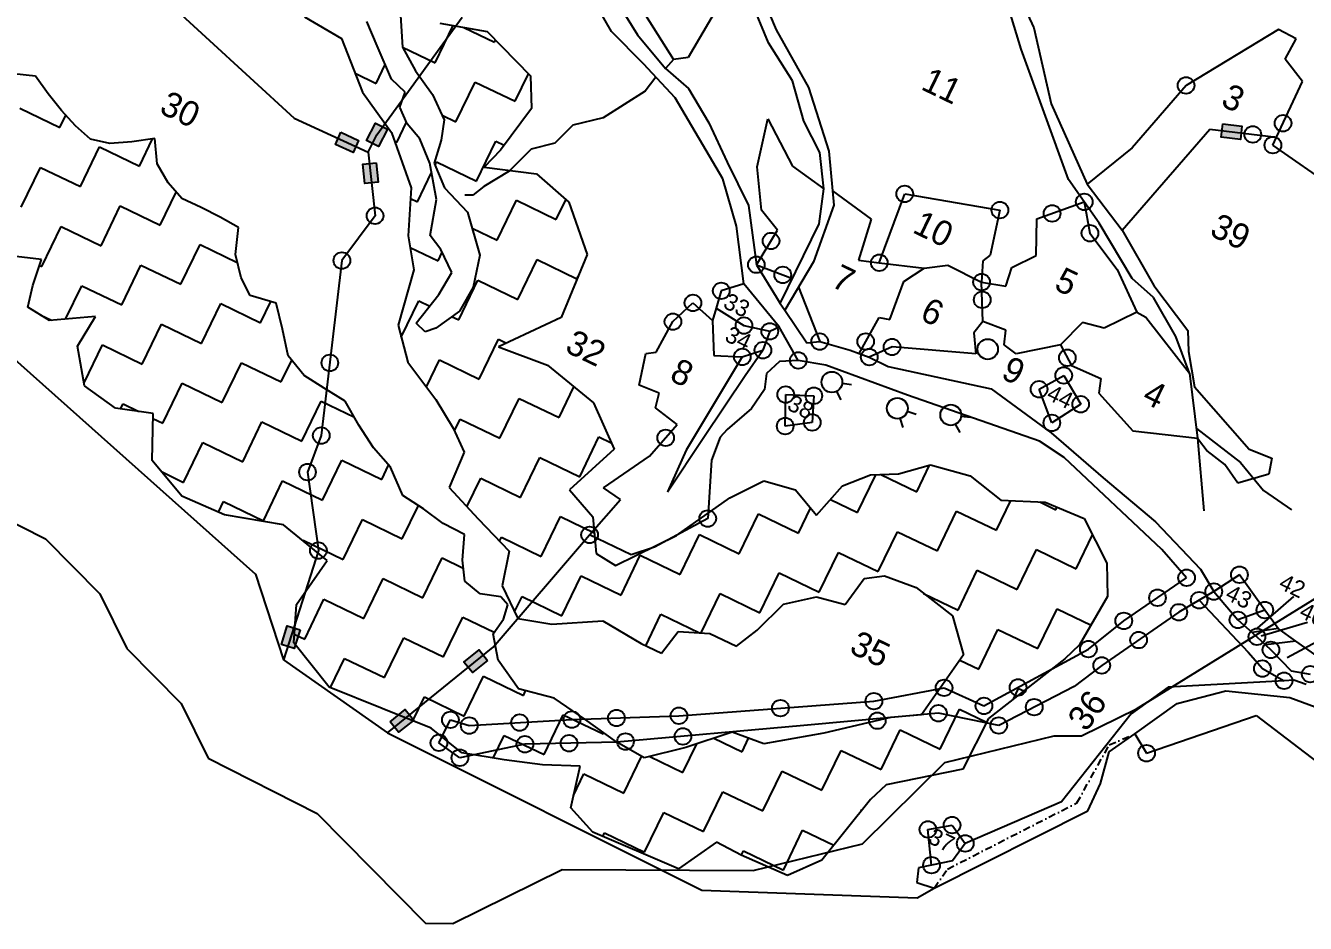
# Model space of a CAD drawing. Header units: metres. Extents: x 311750 to 314278, y 1901460 to 1902831.
# Drawn here: x 312872 to 313779, y 1901510 to 1902146 of the extents above; entities that cross this region are included whole.
import ezdxf

# ---------------------------------------------------------------- set-up
doc = ezdxf.new("R2010")
doc.units = ezdxf.units.M
doc.header["$MEASUREMENT"] = 0
doc.linetypes.add('DASHDOT', pattern=[1, 0.5, -0.25, 0, -0.25])
for name, color, linetype in [('LINE_WATER', 4, 'Continuous'), ('POLY_HATCH', 12, 'Continuous'), ('POLY_PARCEL', 6, 'Continuous'), ('POLY_ROAD', 30, 'Continuous'), ('POLY_WATER', 4, 'Continuous'), ('TEXT_PARCEL', 7, 'Continuous'), ('V_BOUND_LINE', 7, 'Continuous'), ('V_BOUND_STREAM_LINE', 7, 'DASHDOT'), ('VILLAGE BOUNDRY', 1, 'Continuous')]:
    doc.layers.add(name, color=color, linetype=linetype)
doc.styles.get("Standard").update_dxf_attribs({"font": 'simplex.shx'})
doc.styles.add('TEXT_MAP', font='')
doc.styles.get('TEXT_MAP').set_extended_font_data('Kruti Dev 050')
doc.dimstyles.get("Standard").update_dxf_attribs({"dimtxt": 0.18, "dimasz": 0.18, "dimexe": 0.18, "dimexo": 0.0625, "dimgap": 0.09, "dimtad": 0, "dimtih": 1, "dimtoh": 1, "dimdec": 4, "dimzin": 0, "dimdsep": 46, "dimtxsty": 'Standard', "dimcen": 0.09, "dimadec": 0, "dimazin": 0, "dimtfac": 1, "dimtdec": 4, "dimtofl": 0, "dimtmove": 0, "dimatfit": 3, "dimfxl": 1, "dimtolj": 1, "dimtzin": 0, "dimarcsym": 0})

msp = doc.modelspace()

# ---------------------------------------------------------------- hatches: boundary and pattern name
for points in [[(313113.67, 1902064.55), (313122.14, 1902060.22), (313128.4, 1902072.48), (313119.92, 1902076.8)], [(313732.74, 1902065.14), (313733.88, 1902074.59), (313720.22, 1902076.24), (313719.08, 1902066.79)], [(313104.05, 1902055.94), (313108.01, 1902064.59), (313095.51, 1902070.32), (313091.54, 1902061.67)], [(313112.39, 1902034.02), (313121.86, 1902035.04), (313120.38, 1902048.72), (313110.92, 1902047.7)], [(313053.3, 1901707.53), (313062.36, 1901704.63), (313066.55, 1901717.73), (313057.49, 1901720.63)], [(313182.68, 1901694.94), (313188.66, 1901687.55), (313199.36, 1901696.2), (313193.38, 1901703.59)], [(313147.03, 1901653.87), (313141.04, 1901661.27), (313130.35, 1901652.62), (313136.33, 1901645.22)]]:
    msp.add_hatch(color=256).paths.add_polyline_path(points)

# ---------------------------------------------------------------- linework, layer by layer
for points in [[(313128.4, 1902072.48), (313122.14, 1902060.22), (313113.67, 1902064.55), (313119.92, 1902076.8)], [(313720.22, 1902076.24), (313733.88, 1902074.59), (313732.74, 1902065.14), (313719.08, 1902066.79)], [(313095.51, 1902070.32), (313108.01, 1902064.59), (313104.05, 1902055.94), (313091.54, 1902061.67)], [(313120.38, 1902048.72), (313121.86, 1902035.04), (313112.39, 1902034.02), (313110.92, 1902047.7)], [(313066.55, 1901717.73), (313062.36, 1901704.63), (313053.3, 1901707.53), (313057.49, 1901720.63)], [(313199.36, 1901696.2), (313188.66, 1901687.55), (313182.68, 1901694.94), (313193.38, 1901703.59)], [(313130.35, 1901652.62), (313141.04, 1901661.27), (313147.03, 1901653.87), (313136.33, 1901645.22)]]:
    msp.add_lwpolyline(points, close=True)
for points in [[(313457.34, 1901891.45), (313450.66, 1901892.34)], [(313449.89, 1901880.81), (313446.77, 1901886.79)], [(313493.76, 1901861.25), (313491.82, 1901867.7)], [(313503.08, 1901870.29), (313496.69, 1901872.43)], [(313541.56, 1901868.15), (313534.88, 1901869.05)], [(313534.11, 1901857.52), (313530.99, 1901863.49)]]:
    msp.add_lwpolyline(points)
for centre, radius in [((313694.24, 1902103.59), 5.89), ((313762.96, 1902076.72), 5.89), ((313741.52, 1902068.87), 5.89), ((313755.76, 1902061.27), 5.89), ((313494.91, 1902026.69), 5.89), ((313622.12, 1902020.97), 5.89), ((313562.35, 1902015.24), 5.89), ((313599.36, 1902012.9), 5.89), ((313119.65, 1902011.21), 5.89), ((313626.14, 1901998.85), 5.89), ((313400.22, 1901993.33), 5.89), ((313096.15, 1901979.44), 5.89), ((313389.8, 1901976.54), 5.89), ((313476.93, 1901977.93), 5.89), ((313408.54, 1901969.29), 5.89), ((313364.95, 1901958), 5.89), ((313549.41, 1901964.17), 5.89), ((313344.87, 1901949.43), 5.89), ((313549.84, 1901951.66), 5.89), ((313330.72, 1901936.17), 5.89), ((313381.05, 1901933.37), 5.89), ((313399.34, 1901929.32), 5.89), ((313434.71, 1901922.08), 5.89), ((313467.27, 1901922.12), 5.89), ((313394.45, 1901915.88), 5.89), ((313485.94, 1901918.22), 5.89), ((313553.72, 1901916.65), 7.22), ((313087.62, 1901906.91), 5.89), ((313379.83, 1901911.19), 5.89), ((313419.5, 1901908.74), 5.89), ((313469.8, 1901911.08), 5.89), ((313610.15, 1901910.62), 5.89), ((313443.35, 1901893.32), 7.37), ((313607.58, 1901898.09), 5.89), ((313590.1, 1901888.27), 5.89), ((313410.61, 1901884.48), 5.89), ((313430.55, 1901883.68), 5.89), ((313489.7, 1901874.76), 7.37), ((313619.59, 1901877.64), 5.89), ((313527.58, 1901870.03), 7.37), ((313410.22, 1901862.16), 5.89), ((313429.4, 1901864.82), 5.89), ((313599.15, 1901864.44), 5.89), ((313081.57, 1901855.47), 5.89), ((313325.56, 1901853.86), 5.89), ((313071.82, 1901829.62), 5.89), ((313355.35, 1901796.68), 5.89), ((313271.66, 1901785.11), 5.89), ((313079.54, 1901773.99), 5.89), ((313694.66, 1901754.73), 5.89), ((313732.09, 1901756.84), 5.89), ((313674.03, 1901740.57), 5.89), ((313713.91, 1901744.91), 5.89), ((313703.53, 1901738.77), 5.89), ((313750.06, 1901731.84), 5.89), ((313650.15, 1901724.17), 5.89), ((313689.12, 1901730.23), 5.89), ((313731, 1901724.84), 5.89), ((313744.49, 1901712.92), 5.89), ((313625.07, 1901704.14), 5.89), ((313660.61, 1901710.61), 5.89), ((313754.36, 1901703.56), 5.89), ((313634.49, 1901692.63), 5.89), ((313748.34, 1901690.37), 5.89), ((313782.24, 1901686.42), 5.89), ((313522.82, 1901676.73), 5.89), ((313575.21, 1901677.04), 5.89), ((313763.67, 1901681.7), 5.89), ((313473.08, 1901667.28), 5.89), ((313406.88, 1901662.32), 5.89), ((313518.81, 1901658.7), 5.89), ((313551.05, 1901663.91), 5.89), ((313586.67, 1901663.03), 5.89), ((313173.05, 1901654.05), 5.89), ((313186.38, 1901650.01), 5.89), ((313222.1, 1901652.08), 5.89), ((313259.1, 1901654.22), 5.89), ((313290.7, 1901655.35), 5.89), ((313334.94, 1901656.92), 5.89), ((313475.53, 1901653.45), 5.89), ((313561.56, 1901650.02), 5.89), ((313337.77, 1901642.31), 5.89), ((313164.93, 1901637.79), 5.89), ((313225.86, 1901636.77), 5.89), ((313257.1, 1901637.42), 5.89), ((313297.09, 1901638.67), 5.89), ((313179.75, 1901627.19), 5.89), ((313666.25, 1901630.41), 5.89), ((313528.5, 1901579.49), 5.89), ((313511.36, 1901576.44), 5.89), ((313537.78, 1901566.45), 5.89), ((313513.92, 1901551.07), 5.89)]:
    msp.add_circle(centre, radius)
at = {"layer": 'LINE_WATER'}
for p, q in [((313359.86, 1902154.84), (313341.44, 1902123.34)), ((313331.22, 1902121.98), (313325.5, 1902115.43)), ((313341.44, 1902123.34), (313331.22, 1902121.98)), ((313318.64, 1902109.36), (313310.99, 1902099.44)), ((313310.99, 1902099.44), (313281.18, 1902080.63)), ((313259.69, 1902075.31), (313247.01, 1902062.65)), ((313281.18, 1902080.63), (313259.69, 1902075.31)), ((313230.38, 1902058.32), (313214.74, 1902042.72)), ((313247.01, 1902062.65), (313230.38, 1902058.32)), ((313214.74, 1902042.72), (313196.75, 1902031.84)), ((313196.75, 1902031.84), (313188.85, 1902025.88)), ((313188.85, 1902025.88), (313183.25, 1902025.75)), ((313632.71, 1902005.92), (313622.12, 1902020.97)), ((313656.1, 1901966.75), (313632.71, 1902005.92)), ((313389.8, 1901976.54), (313415.33, 1901966.67)), ((313671.23, 1901953.2), (313656.1, 1901966.75)), ((313419.71, 1901960.71), (313434.71, 1901922.08)), ((313686.9, 1901925.66), (313671.23, 1901953.2)), ((313696.67, 1901899.71), (313686.9, 1901925.66)), ((313701.54, 1901860.52), (313732.87, 1901836.37)), ((313702.38, 1901853.68), (313706.75, 1901802.2)), ((313732.87, 1901836.37), (313749.05, 1901816.64)), ((313749.05, 1901816.64), (313768.84, 1901802.96)), ((313358.69, 1901798.95), (313358.69, 1901798.95))]:
    msp.add_line(p, q, dxfattribs=at)
at = {"layer": 'POLY_HATCH'}
for p, q in [((313069.62, 1902152.18), (313095.96, 1902136.81)), ((313121.08, 1902131.56), (313113.96, 1902148.95)), ((313137.64, 1902153.03), (313139.22, 1902130.56)), ((313165.61, 1902147.61), (313199.08, 1902141.7)), ((313095.96, 1902136.81), (313110.7, 1902098.8)), ((313199.08, 1902141.7), (313229.69, 1902110.43)), ((313131.42, 1902107.96), (313121.08, 1902131.56)), ((313139.22, 1902130.56), (313148.21, 1902113.82)), ((312879.18, 1902110.2), (312863.8, 1902111.86)), ((312888.07, 1902097.67), (312879.18, 1902110.2)), ((313148.21, 1902113.82), (313160.32, 1902097.12)), ((313229.69, 1902110.43), (313230.6, 1902087.22)), ((313140.92, 1902098.72), (313131.42, 1902107.96)), ((312897.54, 1902085.9), (312888.07, 1902097.67)), ((313110.7, 1902098.8), (313131.34, 1902070.23)), ((313137.33, 1902088.06), (313140.92, 1902098.72)), ((313160.32, 1902097.12), (313168.7, 1902079.12)), ((312907.41, 1902074.96), (312897.54, 1902085.9)), ((313142.5, 1902076.26), (313137.33, 1902088.06)), ((313230.6, 1902087.22), (313208.55, 1902057.74)), ((312918, 1902065.52), (312907.41, 1902074.96)), ((313151.4, 1902065.76), (313142.5, 1902076.26)), ((313168.7, 1902079.12), (313166.41, 1902064.72)), ((312931.82, 1902062.35), (312918, 1902065.52)), ((312947.33, 1902063.52), (312931.82, 1902062.35)), ((312963.64, 1902065.94), (312947.33, 1902063.52)), ((312965.4, 1902048.01), (312963.64, 1902065.94)), ((313131.34, 1902070.23), (313145.16, 1902031)), ((313158.52, 1902048.37), (313151.4, 1902065.76)), ((313166.41, 1902064.72), (313161.64, 1902048.41)), ((313208.55, 1902057.74), (313196.91, 1902045.72)), ((312973.06, 1902034.63), (312965.4, 1902048.01)), ((313163.26, 1902022.82), (313158.52, 1902048.37)), ((313161.64, 1902048.41), (313168.77, 1902031.02)), ((313196.91, 1902045.72), (313234.02, 1902040.9)), ((313234.02, 1902040.9), (313256.91, 1902020.75)), ((312982.77, 1902023.36), (312973.06, 1902034.63)), ((313145.16, 1902031), (313143.24, 1901997.04)), ((313168.77, 1902031.02), (313185.26, 1902013.76)), ((312996.55, 1902017.12), (312982.77, 1902023.36)), ((313158.63, 1901997.15), (313163.26, 1902022.82)), ((313256.91, 1902020.75), (313269.95, 1901983.72)), ((313010.01, 1902010.21), (312996.55, 1902017.12)), ((313022.82, 1902002.8), (313010.01, 1902010.21)), ((313185.26, 1902013.76), (313193.83, 1901983.27)), ((313020.69, 1901983.65), (313022.82, 1902002.8)), ((313143.24, 1901997.04), (313147.07, 1901972.93)), ((313166.27, 1901987.26), (313158.63, 1901997.15)), ((312883.41, 1901980.17), (312865.44, 1901982.31)), ((313024.83, 1901967.24), (313020.69, 1901983.65)), ((313174, 1901971.12), (313166.27, 1901987.26)), ((313193.83, 1901983.27), (313189.15, 1901960.71)), ((313269.95, 1901983.72), (313251.44, 1901939.16)), ((312877.26, 1901961.9), (312883.41, 1901980.17)), ((313147.07, 1901972.93), (313135.99, 1901933.76)), ((313031.23, 1901954.68), (313024.83, 1901967.24)), ((313164.85, 1901955.38), (313174, 1901971.12)), ((312873.69, 1901946.47), (312877.26, 1901961.9)), ((313049.57, 1901949.33), (313031.23, 1901954.68)), ((313148.9, 1901935.17), (313164.85, 1901955.38)), ((313189.15, 1901960.71), (313179.4, 1901943.71)), ((312888.98, 1901937.05), (312873.69, 1901946.47)), ((313054.15, 1901930.85), (313049.57, 1901949.33)), ((312921.54, 1901939.72), (312888.98, 1901937.05)), ((312908.83, 1901918.89), (312921.54, 1901939.72)), ((313179.4, 1901943.71), (313162.7, 1901931.61)), ((313251.44, 1901939.16), (313207.12, 1901918.43)), ((313058.08, 1901911.87), (313054.15, 1901930.85)), ((313135.99, 1901933.76), (313142.79, 1901907.55)), ((313155.23, 1901929.01), (313148.9, 1901935.17)), ((313162.7, 1901931.61), (313155.23, 1901929.01)), ((312913.85, 1901890.74), (312908.83, 1901918.89)), ((313207.12, 1901918.43), (313241.95, 1901905.32)), ((313069.4, 1901897.96), (313058.08, 1901911.87)), ((313142.79, 1901907.55), (313162.73, 1901880.98)), ((313241.95, 1901905.32), (313274.45, 1901878.54)), ((312935.81, 1901874.83), (312913.85, 1901890.74)), ((313083.72, 1901888.99), (313069.4, 1901897.96)), ((313098.55, 1901879.78), (313083.72, 1901888.99)), ((312962.38, 1901871), (312935.81, 1901874.83)), ((313108.25, 1901862.95), (313098.55, 1901879.78)), ((313162.73, 1901880.98), (313175.08, 1901860.74)), ((313274.45, 1901878.54), (313289.03, 1901845.9)), ((312961.7, 1901837.83), (312962.38, 1901871)), ((313118.45, 1901846.71), (313108.25, 1901862.95)), ((313175.08, 1901860.74), (313182.69, 1901843.78)), ((313130.68, 1901832.98), (313118.45, 1901846.71)), ((313289.03, 1901845.9), (313257.33, 1901817.09)), ((312982.81, 1901812.53), (312961.7, 1901837.83)), ((313182.69, 1901843.78), (313172.07, 1901818.66)), ((313139.27, 1901812.98), (313130.68, 1901832.98)), ((313450.83, 1901819.96), (313470.64, 1901827.58)), ((313470.64, 1901827.58), (313490.42, 1901828.28)), ((313490.42, 1901828.28), (313513.29, 1901834.72)), ((313513.29, 1901834.72), (313541.33, 1901826.91)), ((313172.07, 1901818.66), (313192.75, 1901796.39)), ((313371.03, 1901811.46), (313395.03, 1901823.38)), ((313395.03, 1901823.38), (313417.47, 1901817.07)), ((313432.42, 1901799.01), (313450.83, 1901819.96)), ((313541.33, 1901826.91), (313563.08, 1901809.79)), ((313012.97, 1901799.2), (312982.81, 1901812.53)), ((313154.01, 1901803.6), (313139.27, 1901812.98)), ((313257.33, 1901817.09), (313273.89, 1901798)), ((313333.25, 1901784.71), (313371.03, 1901811.46)), ((313417.47, 1901817.07), (313432.42, 1901799.01)), ((313563.08, 1901809.79), (313594.44, 1901808.22)), ((313168.02, 1901793.14), (313154.01, 1901803.6)), ((313594.44, 1901808.22), (313622.18, 1901796.65)), ((313054.73, 1901792.13), (313012.97, 1901799.2)), ((313085.72, 1901766.96), (313054.73, 1901792.13)), ((313183.08, 1901785.26), (313168.02, 1901793.14)), ((313192.75, 1901796.39), (313214.77, 1901773.47)), ((313273.89, 1901798), (313276.22, 1901771.83)), ((313622.18, 1901796.65), (313638.18, 1901765.12)), ((313181.51, 1901767.27), (313183.08, 1901785.26)), ((313289.99, 1901763.48), (313333.25, 1901784.71)), ((313214.77, 1901773.47), (313209.77, 1901748.97)), ((313063.94, 1901735.81), (313085.72, 1901766.96)), ((313183.22, 1901752.24), (313181.51, 1901767.27)), ((313276.22, 1901771.83), (313289.99, 1901763.48)), ((313638.18, 1901765.12), (313638.64, 1901741.39)), ((313466.17, 1901754.18), (313480.61, 1901756.18)), ((313480.61, 1901756.18), (313502.96, 1901747.72)), ((313194.06, 1901743.31), (313183.22, 1901752.24)), ((313209.77, 1901748.97), (313220.73, 1901725.8)), ((313452.78, 1901735.72), (313466.17, 1901754.18)), ((313502.96, 1901747.72), (313528.7, 1901727.66)), ((313208.86, 1901741.31), (313194.06, 1901743.31)), ((313213.76, 1901735.45), (313208.86, 1901741.31)), ((313408.98, 1901735.92), (313432.34, 1901741.26)), ((313432.34, 1901741.26), (313452.78, 1901735.72)), ((313638.64, 1901741.39), (313618.85, 1901707.25)), ((313062.03, 1901708.55), (313063.94, 1901735.81)), ((313210.67, 1901725.41), (313213.76, 1901735.45)), ((313390.36, 1901717.66), (313408.98, 1901735.92)), ((313528.7, 1901727.66), (313536.47, 1901699.99)), ((313203.3, 1901714.88), (313210.67, 1901725.41)), ((313220.73, 1901725.8), (313244.85, 1901721.75)), ((313244.85, 1901721.75), (313281.11, 1901724.19)), ((313281.11, 1901724.19), (313308.13, 1901708.16)), ((313206.78, 1901696.26), (313203.3, 1901714.88)), ((313322.56, 1901701.2), (313334.53, 1901716.69)), ((313334.53, 1901716.69), (313356.91, 1901715.19)), ((313356.91, 1901715.19), (313375.66, 1901706.14)), ((313375.66, 1901706.14), (313390.36, 1901717.66)), ((313087.18, 1901677.21), (313062.03, 1901708.55)), ((313308.13, 1901708.16), (313322.56, 1901701.2)), ((313618.85, 1901707.25), (313608.43, 1901697.22)), ((313221.41, 1901675.91), (313206.78, 1901696.26)), ((313536.47, 1901699.99), (313506.78, 1901657.6)), ((313608.43, 1901697.22), (313554.26, 1901654.95)), ((313124.61, 1901662.01), (313087.18, 1901677.21)), ((313246.68, 1901669.36), (313221.41, 1901675.91)), ((313268.23, 1901654.55), (313246.68, 1901669.36)), ((313159.39, 1901648.09), (313124.61, 1901662.01)), ((313484.79, 1901655.59), (313437.62, 1901644.68)), ((313506.78, 1901657.6), (313484.79, 1901655.59)), ((313181.04, 1901630.7), (313159.39, 1901648.09)), ((313291.06, 1901638.14), (313268.23, 1901654.55)), ((313554.26, 1901654.95), (313536.2, 1901619.05)), ((313310.24, 1901627.07), (313291.06, 1901638.14)), ((313372.61, 1901645.42), (313339.87, 1901634.37)), ((313395.01, 1901637), (313372.61, 1901645.42)), ((313437.62, 1901644.68), (313395.01, 1901637)), ((313211.08, 1901625.6), (313181.04, 1901630.7)), ((313339.87, 1901634.37), (313310.24, 1901627.07)), ((313238.3, 1901622.27), (313211.08, 1901625.6)), ((313264.99, 1901621.24), (313238.3, 1901622.27)), ((313258.33, 1901591.77), (313264.99, 1901621.24)), ((313536.2, 1901619.05), (313481.86, 1901608.1)), ((313481.86, 1901608.1), (313470.65, 1901597.58)), ((313273.89, 1901574.46), (313258.33, 1901591.77)), ((313470.65, 1901597.58), (313436.2, 1901554.56)), ((313334.7, 1901548.39), (313273.89, 1901574.46)), ((313361.59, 1901567.28), (313334.7, 1901548.39)), ((313379.01, 1901558.05), (313361.59, 1901567.28)), ((313411.98, 1901543.78), (313379.01, 1901558.05)), ((313436.2, 1901554.56), (313411.98, 1901543.78))]:
    msp.add_line(p, q, dxfattribs=at)
at = {"layer": 'POLY_HATCH', "linetype": 'Continuous'}
for p, q in [((313162.31, 1902119.58), (313175.03, 1902145.95)), ((313182.68, 1902144.6), (313204.21, 1902134.21)), ((313204.21, 1902134.21), (313204.94, 1902135.72)), ((313139.2, 1902130.73), (313162.31, 1902119.58)), ((313120.41, 1902104.96), (313126.87, 1902118.35)), ((313105.53, 1902112.14), (313120.41, 1902104.96)), ((313218.84, 1902092.31), (313228.28, 1902111.87)), ((313176.94, 1902077.68), (313190.57, 1902105.94)), ((313190.57, 1902105.94), (313218.84, 1902092.31)), ((312868.01, 1902087.36), (312896.28, 1902073.72)), ((312896.28, 1902073.72), (312900.54, 1902082.57)), ((313167.18, 1902082.39), (313176.94, 1902077.68)), ((313135.03, 1902063.05), (313141.98, 1902077.44)), ((312952.8, 1902046.45), (312962.1, 1902065.72)), ((313133.63, 1902063.73), (313135.03, 1902063.05)), ((313191.56, 1902035.78), (313205.2, 1902064.04)), ((313205.2, 1902064.04), (313211.12, 1902061.19)), ((312910.9, 1902031.82), (312924.54, 1902060.09)), ((312924.54, 1902060.09), (312952.8, 1902046.45)), ((312869, 1902017.2), (312882.64, 1902045.46)), ((312882.64, 1902045.46), (312910.9, 1902031.82)), ((313162.18, 1902047.1), (313163.3, 1902049.42)), ((313163.3, 1902049.42), (313191.56, 1902035.78)), ((313149.66, 1902021.15), (313159.71, 1902041.97)), ((312967.43, 1902004.55), (312978.76, 1902028.02)), ((312925.53, 1901989.92), (312939.17, 1902018.19)), ((312939.17, 1902018.19), (312967.43, 1902004.55)), ((313144.74, 1902023.53), (313149.66, 1902021.15)), ((313206.19, 1901993.88), (313219.83, 1902022.14)), ((313219.83, 1902022.14), (313248.09, 1902008.51)), ((313248.09, 1902008.51), (313254.87, 1902022.55)), ((312883.63, 1901975.3), (312897.27, 1902003.56)), ((312897.27, 1902003.56), (312925.53, 1901989.92)), ((313188.44, 1902002.44), (313206.19, 1901993.88)), ((312982.06, 1901962.65), (312995.69, 1901990.91)), ((312995.69, 1901990.91), (313022.07, 1901978.19)), ((313144.56, 1901988.77), (313164.29, 1901979.25)), ((313164.29, 1901979.25), (313167.21, 1901985.3)), ((312882.03, 1901976.07), (312883.63, 1901975.3)), ((312940.16, 1901948.02), (312953.79, 1901976.28)), ((312953.79, 1901976.28), (312982.06, 1901962.65)), ((313220.81, 1901951.98), (313234.45, 1901980.24)), ((313234.45, 1901980.24), (313262.72, 1901966.6)), ((313178.91, 1901937.35), (313192.55, 1901965.62)), ((313192.55, 1901965.62), (313220.81, 1901951.98)), ((313262.72, 1901966.6), (313263.59, 1901968.42)), ((312900.47, 1901937.99), (312911.89, 1901961.66)), ((312911.89, 1901961.66), (312940.16, 1901948.02)), ((312996.68, 1901920.75), (313010.32, 1901949.01)), ((313010.32, 1901949.01), (313038.58, 1901935.37)), ((313038.58, 1901935.37), (313045.84, 1901950.42)), ((313138.21, 1901925.2), (313150.65, 1901950.99)), ((313150.65, 1901950.99), (313158.43, 1901947.24)), ((312882.83, 1901940.84), (312890.43, 1901937.17)), ((313173.93, 1901939.75), (313178.91, 1901937.35)), ((313248.9, 1901937.97), (313249.08, 1901938.34)), ((313249.08, 1901938.34), (313249.38, 1901938.2)), ((312954.78, 1901906.12), (312968.42, 1901934.38)), ((312968.42, 1901934.38), (312996.68, 1901920.75)), ((312913.49, 1901892.75), (312926.52, 1901919.76)), ((312926.52, 1901919.76), (312954.78, 1901906.12)), ((313193.54, 1901895.45), (313207.18, 1901923.71)), ((313207.18, 1901923.71), (313212.71, 1901921.05)), ((313156.03, 1901889.92), (313165.28, 1901909.09)), ((313165.28, 1901909.09), (313193.54, 1901895.45)), ((313011.31, 1901878.85), (313024.95, 1901907.11)), ((313024.95, 1901907.11), (313053.21, 1901893.47)), ((313053.21, 1901893.47), (313060.6, 1901908.78)), ((312969.41, 1901864.22), (312983.05, 1901892.48)), ((312983.05, 1901892.48), (313011.31, 1901878.85)), ((313208.17, 1901853.55), (313221.8, 1901881.81)), ((313221.8, 1901881.81), (313250.07, 1901868.18)), ((313250.07, 1901868.18), (313260.58, 1901889.97)), ((312939.43, 1901874.31), (312941.15, 1901877.86)), ((312941.15, 1901877.86), (312952.36, 1901872.44)), ((313067.84, 1901851.57), (313081.47, 1901879.83)), ((313081.47, 1901879.83), (313105.09, 1901868.44)), ((312962.31, 1901867.65), (312969.41, 1901864.22)), ((313025.94, 1901836.94), (313039.57, 1901865.21)), ((313039.57, 1901865.21), (313067.84, 1901851.57)), ((313175.9, 1901858.9), (313179.9, 1901867.19)), ((313179.9, 1901867.19), (313208.17, 1901853.55)), ((313264.69, 1901826.28), (313278.33, 1901854.54)), ((313278.33, 1901854.54), (313287.05, 1901850.33)), ((312984.04, 1901822.32), (312997.67, 1901850.58)), ((312997.67, 1901850.58), (313025.94, 1901836.94)), ((313082.46, 1901809.67), (313096.1, 1901837.93)), ((313096.1, 1901837.93), (313124.37, 1901824.3)), ((313222.79, 1901811.65), (313236.43, 1901839.91)), ((313236.43, 1901839.91), (313264.69, 1901826.28)), ((312968.32, 1901829.9), (312984.04, 1901822.32)), ((313124.37, 1901824.3), (313129.3, 1901834.53)), ((313461.55, 1901800.98), (313474.45, 1901827.71)), ((313478.09, 1901827.84), (313503.45, 1901815.61)), ((313503.45, 1901815.61), (313512.58, 1901834.52)), ((313040.56, 1901795.04), (313054.2, 1901823.31)), ((313054.2, 1901823.31), (313082.46, 1901809.67)), ((313184.75, 1901805.01), (313194.53, 1901825.29)), ((313194.53, 1901825.29), (313222.79, 1901811.65)), ((313442.31, 1901810.26), (313461.55, 1901800.98)), ((313559.98, 1901788.33), (313570.16, 1901809.44)), ((313008.65, 1901801.11), (313012.3, 1901808.68)), ((313012.3, 1901808.68), (313040.56, 1901795.04)), ((313138.99, 1901782.4), (313150.35, 1901805.93)), ((313419.65, 1901786.35), (313428.21, 1901804.1)), ((313518.08, 1901773.71), (313531.72, 1901801.97)), ((313531.72, 1901801.97), (313559.98, 1901788.33)), ((313590.57, 1901808.41), (313601.88, 1901802.96)), ((313601.88, 1901802.96), (313602.75, 1901804.75)), ((313097.09, 1901767.77), (313110.73, 1901796.03)), ((313110.73, 1901796.03), (313138.99, 1901782.4)), ((313237.42, 1901769.75), (313251.06, 1901798.01)), ((313251.06, 1901798.01), (313274.92, 1901786.5)), ((313377.75, 1901771.73), (313391.39, 1901799.99)), ((313391.39, 1901799.99), (313419.65, 1901786.35)), ((313207.85, 1901780.68), (313209.16, 1901783.39)), ((313209.16, 1901783.39), (313237.42, 1901769.75)), ((313335.85, 1901757.1), (313349.49, 1901785.36)), ((313349.49, 1901785.36), (313377.75, 1901771.73)), ((313476.18, 1901759.08), (313489.81, 1901787.34)), ((313489.81, 1901787.34), (313518.08, 1901773.71)), ((313616.51, 1901761.06), (313628.07, 1901785.03)), ((313068.58, 1901780.88), (313068.83, 1901781.41)), ((313068.83, 1901781.41), (313097.09, 1901767.77)), ((313574.61, 1901746.43), (313588.24, 1901774.69)), ((313588.24, 1901774.69), (313616.51, 1901761.06)), ((313153.62, 1901740.49), (313167.26, 1901768.76)), ((313167.26, 1901768.76), (313182.16, 1901761.57)), ((313293.95, 1901742.47), (313307.58, 1901770.74)), ((313307.58, 1901770.74), (313335.85, 1901757.1)), ((313434.28, 1901744.45), (313447.91, 1901772.72)), ((313447.91, 1901772.72), (313476.18, 1901759.08)), ((313252.05, 1901727.85), (313265.68, 1901756.11)), ((313265.68, 1901756.11), (313293.95, 1901742.47)), ((313392.38, 1901729.83), (313406.01, 1901758.09)), ((313406.01, 1901758.09), (313434.28, 1901744.45)), ((313532.71, 1901731.8), (313546.34, 1901760.07)), ((313546.34, 1901760.07), (313574.61, 1901746.43)), ((313111.72, 1901725.87), (313125.35, 1901754.13)), ((313125.35, 1901754.13), (313153.62, 1901740.49)), ((313069.82, 1901711.24), (313083.45, 1901739.51)), ((313083.45, 1901739.51), (313111.72, 1901725.87)), ((313218.5, 1901730.53), (313223.78, 1901741.48)), ((313223.78, 1901741.48), (313252.05, 1901727.85)), ((313350.67, 1901715.61), (313364.11, 1901743.46)), ((313364.11, 1901743.46), (313392.38, 1901729.83)), ((313508.24, 1901743.61), (313532.71, 1901731.8)), ((313311.46, 1901706.55), (313322.21, 1901728.84)), ((313322.21, 1901728.84), (313349.46, 1901715.69)), ((313589.23, 1901704.53), (313602.87, 1901732.79)), ((313602.87, 1901732.79), (313626.93, 1901721.19)), ((313168.24, 1901698.59), (313181.88, 1901726.86)), ((313181.88, 1901726.86), (313204.16, 1901716.11)), ((313062.47, 1901714.79), (313069.82, 1901711.24)), ((313126.34, 1901683.97), (313139.98, 1901712.23)), ((313139.98, 1901712.23), (313168.24, 1901698.59)), ((313547.33, 1901689.9), (313560.97, 1901718.17)), ((313560.97, 1901718.17), (313589.23, 1901704.53)), ((313088.07, 1901676.85), (313098.08, 1901697.6)), ((313098.08, 1901697.6), (313126.34, 1901683.97)), ((313533.93, 1901696.37), (313547.33, 1901689.9)), ((313182.87, 1901656.69), (313196.51, 1901684.96)), ((313196.51, 1901684.96), (313224.77, 1901671.32)), ((313224.77, 1901671.32), (313226.37, 1901674.63)), ((313571.98, 1901668.78), (313575.6, 1901676.27)), ((313575.6, 1901676.27), (313579.29, 1901674.48)), ((313146.39, 1901653.3), (313154.61, 1901670.33)), ((313154.61, 1901670.33), (313182.87, 1901656.69)), ((313239.4, 1901629.42), (313253.04, 1901657.68)), ((313253.04, 1901657.68), (313281.3, 1901644.05)), ((313520.06, 1901633.38), (313533.69, 1901661.64)), ((313533.69, 1901661.64), (313552.95, 1901652.35)), ((313478.16, 1901618.75), (313491.79, 1901647.01)), ((313491.79, 1901647.01), (313520.06, 1901633.38)), ((313203.35, 1901626.91), (313211.14, 1901643.06)), ((313211.14, 1901643.06), (313239.4, 1901629.42)), ((313281.3, 1901644.05), (313281.7, 1901644.87)), ((313337.83, 1901616.77), (313347.57, 1901636.97)), ((313359.69, 1901641.06), (313379.73, 1901631.4)), ((313379.73, 1901631.4), (313384.36, 1901641.01)), ((313295.93, 1901602.14), (313308.45, 1901628.1)), ((313314.37, 1901628.09), (313337.83, 1901616.77)), ((313436.26, 1901604.12), (313449.89, 1901632.39)), ((313449.89, 1901632.39), (313478.16, 1901618.75)), ((313260.31, 1901600.55), (313267.66, 1901615.78)), ((313267.66, 1901615.78), (313295.93, 1901602.14)), ((313394.35, 1901589.5), (313407.99, 1901617.76)), ((313407.99, 1901617.76), (313436.26, 1901604.12)), ((313352.45, 1901574.87), (313366.09, 1901603.13)), ((313366.09, 1901603.13), (313394.35, 1901589.5)), ((313310.55, 1901560.24), (313324.19, 1901588.51)), ((313324.19, 1901588.51), (313352.45, 1901574.87)), ((313463.84, 1901589.08), (313464.52, 1901590.49)), ((313464.52, 1901590.49), (313464.84, 1901590.33)), ((313281.08, 1901571.38), (313282.29, 1901573.88)), ((313282.29, 1901573.88), (313310.55, 1901560.24)), ((313408.98, 1901547.6), (313422.62, 1901575.86)), ((313422.62, 1901575.86), (313444.72, 1901565.2)), ((313379.15, 1901557.99), (313380.72, 1901561.23)), ((313380.72, 1901561.23), (313408.98, 1901547.6))]:
    msp.add_line(p, q, dxfattribs=at)
at = {"layer": 'POLY_PARCEL'}
for p, q in [((312926.36, 1902205.34), (313062.47, 1902080.24)), ((313288.56, 1902189.39), (313331.22, 1902121.98)), ((313121.03, 1902068.51), (313181.34, 1902151.83)), ((313759.66, 1902143.13), (313694.24, 1902103.59)), ((313772.2, 1902136.61), (313759.66, 1902143.13)), ((313764.49, 1902122.08), (313772.2, 1902136.61)), ((313776.79, 1902106.33), (313764.49, 1902122.08)), ((313694.24, 1902103.59), (313656.03, 1902059.34)), ((313758.35, 1902066.83), (313776.79, 1902106.33)), ((313062.47, 1902080.24), (313114.78, 1902056.25)), ((313390.39, 1902045.95), (313397.84, 1902079.95)), ((313397.84, 1902079.95), (313415.33, 1902046.29)), ((313648.89, 1902001.03), (313711.01, 1902072.56)), ((313711.01, 1902072.56), (313758.35, 1902066.83)), ((313114.78, 1902056.25), (313121.03, 1902068.51)), ((313755.76, 1902061.27), (313758.35, 1902066.83)), ((313114.78, 1902056.25), (313119.65, 1902011.21)), ((313656.03, 1902059.34), (313624.09, 1902033.67)), ((313995.17, 1901894.27), (313755.76, 1902061.27)), ((313393.42, 1902015.14), (313390.39, 1902045.95)), ((313415.33, 1902046.29), (313437.67, 1902030.34)), ((313443.74, 1902028.88), (313471.14, 1902008.82)), ((313476.93, 1901977.93), (313494.91, 1902026.69)), ((313494.91, 1902026.69), (313562.35, 1902015.24)), ((313588.5, 1902009.05), (313622.12, 1902020.97)), ((313119.65, 1902011.21), (313096.15, 1901979.44)), ((313404.9, 1902000.89), (313393.42, 1902015.14)), ((313471.14, 1902008.82), (313462.13, 1901979.69)), ((313562.35, 1902015.24), (313555.42, 1901983.28)), ((313588.14, 1901983.09), (313588.5, 1902009.05)), ((313389.8, 1901976.54), (313404.9, 1902000.89)), ((313555.42, 1901983.28), (313550.37, 1901979.33)), ((313570.89, 1901974.44), (313588.14, 1901983.09)), ((313096.15, 1901979.44), (313081.57, 1901855.47)), ((313462.13, 1901979.69), (313476.93, 1901977.93)), ((313476.93, 1901977.93), (313508.79, 1901974.14)), ((313494.33, 1901964.61), (313508.79, 1901974.14)), ((313508.79, 1901974.14), (313525.58, 1901976.13)), ((313525.58, 1901976.13), (313549.41, 1901964.17)), ((313550.37, 1901979.33), (313549.41, 1901964.17)), ((313566.64, 1901961.36), (313570.89, 1901974.44)), ((313484.36, 1901937.78), (313494.33, 1901964.61)), ((313549.41, 1901964.17), (313566.64, 1901961.36)), ((313550.37, 1901936.2), (313549.41, 1901964.17)), ((313364.95, 1901958), (313361.33, 1901945.72)), ((313381.05, 1901962.87), (313364.95, 1901958)), ((313330.72, 1901936.17), (313344.87, 1901949.43)), ((313344.87, 1901949.43), (313358.72, 1901936.89)), ((313361.33, 1901945.72), (313358.72, 1901936.89)), ((313361.33, 1901945.72), (313381.05, 1901933.37)), ((313318.89, 1901914.67), (313330.72, 1901936.17)), ((313358.72, 1901936.89), (313359.58, 1901912.2)), ((313462.56, 1901913.67), (313476.77, 1901939.16)), ((313476.77, 1901939.16), (313484.36, 1901937.78)), ((313550.37, 1901936.2), (313543.83, 1901928.35)), ((313566.54, 1901930.23), (313550.37, 1901936.2)), ((313659.33, 1901942.78), (313636.2, 1901931.47)), ((313381.05, 1901933.37), (313399.34, 1901929.32)), ((313399.34, 1901929.32), (313394.45, 1901915.88)), ((313399.34, 1901929.32), (313405.89, 1901932.56)), ((313543.83, 1901928.35), (313545.34, 1901913.41)), ((313565.4, 1901919.78), (313566.54, 1901930.23)), ((313620.99, 1901935.6), (313605.32, 1901919.77)), ((313636.2, 1901931.47), (313620.99, 1901935.6)), ((313485.94, 1901918.22), (313469.8, 1901911.08)), ((313545.34, 1901913.41), (313485.94, 1901918.22)), ((313573.99, 1901913.34), (313565.4, 1901919.78)), ((313605.32, 1901919.77), (313573.99, 1901913.34)), ((313605.32, 1901919.77), (313613.11, 1901905.01)), ((313306.74, 1901891.23), (313311.48, 1901913.64)), ((313311.48, 1901913.64), (313318.89, 1901914.67)), ((313359.58, 1901912.2), (313379.83, 1901911.19)), ((313406.16, 1901907.88), (313397.01, 1901899.44)), ((313419.5, 1901908.74), (313406.16, 1901907.88)), ((313613.11, 1901905.01), (313633.94, 1901895.87)), ((313320.99, 1901885.61), (313306.74, 1901891.23)), ((313397.01, 1901899.44), (313395.6, 1901888.16)), ((313590.1, 1901888.27), (313607.58, 1901898.09)), ((313607.58, 1901898.09), (313619.59, 1901877.64)), ((313633.94, 1901895.87), (313632.43, 1901885.6)), ((313318.27, 1901875.2), (313320.99, 1901885.61)), ((313395.6, 1901888.16), (313386.28, 1901874.72)), ((313410.22, 1901862.16), (313410.61, 1901884.48)), ((313410.61, 1901884.48), (313430.55, 1901883.68)), ((313430.55, 1901883.68), (313429.4, 1901864.82)), ((313599.15, 1901864.44), (313590.1, 1901888.27)), ((313632.43, 1901885.6), (313656.47, 1901858.87)), ((313333.63, 1901863.19), (313318.27, 1901875.2)), ((313386.28, 1901874.72), (313369.02, 1901859.73)), ((313619.59, 1901877.64), (313599.15, 1901864.44)), ((313429.4, 1901864.82), (313410.22, 1901862.16)), ((313081.57, 1901855.47), (313071.82, 1901829.62)), ((313314.22, 1901840.75), (313333.63, 1901863.19)), ((313369.02, 1901859.73), (313364.16, 1901854.31)), ((313656.47, 1901858.87), (313702.38, 1901853.68)), ((313364.16, 1901854.31), (313358.13, 1901838.08)), ((313281.47, 1901818.46), (313314.22, 1901840.75)), ((313358.13, 1901838.08), (313355.35, 1901796.68)), ((313071.82, 1901829.62), (313079.54, 1901773.99)), ((313293.57, 1901810.11), (313281.47, 1901818.46)), ((313271.66, 1901785.11), (313293.57, 1901810.11)), ((313355.35, 1901796.68), (313317.69, 1901776.29)), ((313203.3, 1901705.5), (313271.66, 1901785.11)), ((313301.02, 1901770.88), (313271.66, 1901785.11)), ((313079.54, 1901773.99), (313054.81, 1901696.62)), ((313317.69, 1901776.29), (313301.02, 1901770.88)), ((313732.09, 1901756.84), (313713.91, 1901744.91)), ((313750.06, 1901731.84), (313732.09, 1901756.84)), ((313750.06, 1901731.84), (313731, 1901724.84)), ((313759.42, 1901718.82), (313750.06, 1901731.84)), ((313759.42, 1901718.82), (313741.03, 1901715.98)), ((313771.94, 1901709.86), (313759.42, 1901718.82)), ((313771.94, 1901709.86), (313750.61, 1901707.11)), ((313787.05, 1901699.06), (313771.94, 1901709.86)), ((313128.42, 1901644.94), (313203.3, 1901705.5)), ((313511.36, 1901576.44), (313528.5, 1901579.49)), ((313513.92, 1901551.07), (313511.36, 1901576.44)), ((313528.5, 1901579.49), (313537.78, 1901566.45))]:
    msp.add_line(p, q, dxfattribs=at)
at = {"layer": 'POLY_ROAD'}
for p, q in [((313279.34, 1902181.83), (313305.56, 1902139.33)), ((313287.17, 1902141.73), (313271.79, 1902168.53)), ((313309.76, 1902118.88), (313287.17, 1902141.73)), ((313305.56, 1902139.33), (313325.5, 1902115.43)), ((313332.26, 1902094.75), (313309.76, 1902118.88)), ((313325.5, 1902115.43), (313341.68, 1902101.44)), ((313341.68, 1902101.44), (313356.04, 1902077.03)), ((313365.95, 1902037.33), (313332.26, 1902094.75)), ((313356.04, 1902077.03), (313369.16, 1902049.17)), ((313369.16, 1902049.17), (313384.3, 1902018.42)), ((313375.74, 1902003.93), (313365.95, 1902037.33)), ((313384.3, 1902018.42), (313389.8, 1901976.54)), ((313381.05, 1901962.87), (313375.74, 1902003.93)), ((313389.8, 1901976.54), (313403.74, 1901953.67)), ((313405.89, 1901932.56), (313381.05, 1901962.87)), ((313403.74, 1901953.67), (313406.77, 1901949.14)), ((313409.97, 1901944.35), (313425.5, 1901921.12)), ((313419.5, 1901908.74), (313405.89, 1901932.56)), ((313425.5, 1901921.12), (313434.71, 1901922.08)), ((313434.71, 1901922.08), (313456.24, 1901915.92)), ((313456.24, 1901915.92), (313462.56, 1901913.67)), ((313462.56, 1901913.67), (313469.8, 1901911.08)), ((313469.8, 1901911.08), (313483.13, 1901904.44)), ((313439.03, 1901905.42), (313419.5, 1901908.74)), ((313496.92, 1901884.13), (313439.03, 1901905.42)), ((313483.13, 1901904.44), (313556.13, 1901888.61)), ((313590.4, 1901851.5), (313496.92, 1901884.13)), ((313556.13, 1901888.61), (313598.78, 1901857.38)), ((313598.78, 1901857.38), (313635.41, 1901825.63)), ((313607.8, 1901839.92), (313590.4, 1901851.5)), ((313677.03, 1901774.65), (313607.8, 1901839.92)), ((313635.41, 1901825.63), (313672.64, 1901794.24)), ((313672.64, 1901794.24), (313704.4, 1901760.8)), ((313694.66, 1901754.73), (313677.03, 1901774.65)), ((313650.15, 1901724.17), (313694.66, 1901754.73)), ((313704.4, 1901760.8), (313713.91, 1901744.91)), ((313703.53, 1901738.77), (313689.12, 1901730.23)), ((313713.91, 1901744.91), (313703.53, 1901738.77)), ((313703.53, 1901738.77), (313738.25, 1901701.91)), ((313713.91, 1901744.91), (313731, 1901724.84)), ((313689.12, 1901730.23), (313634.49, 1901692.63)), ((313625.07, 1901704.14), (313650.15, 1901724.17)), ((313731, 1901724.84), (313741.03, 1901715.98)), ((313741.03, 1901715.98), (313744.49, 1901712.92)), ((313744.49, 1901712.92), (313750.61, 1901707.11)), ((313551.05, 1901663.91), (313625.07, 1901704.14)), ((313738.25, 1901701.91), (313748.34, 1901690.37)), ((313750.61, 1901707.11), (313754.36, 1901703.56)), ((313754.36, 1901703.56), (313768.75, 1901688.8)), ((313634.49, 1901692.63), (313615.03, 1901677.72)), ((313748.34, 1901690.37), (313763.67, 1901681.7)), ((313768.75, 1901688.8), (313782.24, 1901686.42)), ((313473.08, 1901667.28), (313522.82, 1901676.73)), ((313522.82, 1901676.73), (313551.05, 1901663.91)), ((313615.03, 1901677.72), (313561.56, 1901650.02)), ((313334.94, 1901656.92), (313473.08, 1901667.28)), ((313259.1, 1901654.22), (313334.94, 1901656.92)), ((313518.81, 1901658.7), (313423.39, 1901649.96)), ((313561.56, 1901650.02), (313518.81, 1901658.7)), ((313164.93, 1901637.79), (313173.05, 1901654.05)), ((313173.05, 1901654.05), (313186.38, 1901650.01)), ((313186.38, 1901650.01), (313259.1, 1901654.22)), ((313423.39, 1901649.96), (313291.06, 1901638.14)), ((313179.75, 1901627.19), (313164.93, 1901637.79)), ((313291.06, 1901638.14), (313225.86, 1901636.77)), ((313225.86, 1901636.77), (313179.75, 1901627.19))]:
    msp.add_line(p, q, dxfattribs=at)
at = {"layer": 'POLY_WATER'}
for p, q in [((313563.69, 1902193.83), (313586.41, 1902144.42)), ((313390.14, 1902175.36), (313403.8, 1902142.91)), ((313398.43, 1902133.66), (313385.86, 1902163.91)), ((313577.4, 1902129.2), (313567.53, 1902161.85)), ((313403.8, 1902142.91), (313426.79, 1902101.97)), ((313586.41, 1902144.42), (313598.76, 1902090.58)), ((313415.52, 1902106.89), (313398.43, 1902133.66)), ((313610.95, 1902036.82), (313577.4, 1902129.2)), ((313423.5, 1902078.34), (313415.52, 1902106.89)), ((313426.79, 1902101.97), (313441.13, 1902056.97)), ((313598.76, 1902090.58), (313624.09, 1902033.67)), ((313434.71, 1902055.95), (313423.5, 1902078.34)), ((313437.67, 1902030.34), (313434.71, 1902055.95)), ((313441.13, 1902056.97), (313443.74, 1902028.88)), ((313622.12, 1902020.97), (313610.95, 1902036.82)), ((313434.3, 1902005.47), (313437.67, 1902030.34)), ((313443.74, 1902028.88), (313444.69, 1902018.72)), ((313624.09, 1902033.67), (313648.89, 1902001.03)), ((313444.69, 1902018.72), (313430.33, 1901978.57)), ((313622.12, 1902020.97), (313626.14, 1901998.85)), ((313406.77, 1901949.14), (313434.3, 1902005.47)), ((313648.89, 1902001.03), (313671.44, 1901961.84)), ((313626.14, 1901998.85), (313645.37, 1901973.07)), ((313430.33, 1901978.57), (313409.97, 1901944.35)), ((313645.37, 1901973.07), (313659.33, 1901942.78)), ((313671.44, 1901961.84), (313695.4, 1901929.88)), ((313406.77, 1901949.14), (313409.97, 1901944.35)), ((313659.33, 1901942.78), (313665.81, 1901939.36)), ((313665.81, 1901939.36), (313696.67, 1901899.71)), ((313695.4, 1901929.88), (313696.02, 1901915.14)), ((313379.83, 1901911.19), (313339.97, 1901845.17)), ((313379.83, 1901911.19), (313394.45, 1901915.88)), ((313381.88, 1901898.09), (313394.45, 1901915.88)), ((313696.02, 1901915.14), (313700.2, 1901890.04)), ((313352.53, 1901854.23), (313381.88, 1901898.09)), ((313696.67, 1901899.71), (313702.38, 1901853.68)), ((313700.2, 1901890.04), (313738.88, 1901845.88)), ((313326.96, 1901815.65), (313352.53, 1901854.23)), ((313702.38, 1901853.68), (313709.32, 1901844.54)), ((313738.88, 1901845.88), (313755.05, 1901839.45)), ((313339.97, 1901845.17), (313326.96, 1901815.65)), ((313721.66, 1901834.92), (313709.32, 1901844.54)), ((313755.05, 1901839.45), (313752.81, 1901828.15)), ((313730.91, 1901821.75), (313721.66, 1901834.92)), ((313752.81, 1901828.15), (313730.91, 1901821.75)), ((313681.62, 1901677.24), (313655.3, 1901658.41)), ((313763.67, 1901681.7), (313681.62, 1901677.24)), ((313687.93, 1901665.63), (313722.39, 1901674.48)), ((313722.39, 1901674.48), (313767.74, 1901669.93)), ((313770.68, 1901682.08), (313763.67, 1901681.7)), ((313779.43, 1901679.02), (313770.68, 1901682.08)), ((313658.02, 1901644.06), (313687.93, 1901665.63)), ((313767.74, 1901669.93), (313785.76, 1901663.32)), ((313655.3, 1901658.41), (313605.95, 1901595.99)), ((313639.69, 1901631.49), (313658.02, 1901644.06)), ((313633.71, 1901608.9), (313639.69, 1901631.49)), ((313624.64, 1901589.68), (313633.71, 1901608.9)), ((313605.95, 1901595.99), (313537.78, 1901566.45)), ((313515.88, 1901534.89), (313624.64, 1901589.68)), ((313537.78, 1901566.45), (313528.79, 1901554.08)), ((313504.7, 1901549.21), (313503.59, 1901538.68)), ((313513.92, 1901551.07), (313504.7, 1901549.21)), ((313528.79, 1901554.08), (313513.92, 1901551.07)), ((313503.59, 1901538.68), (313515.88, 1901534.89))]:
    msp.add_line(p, q, dxfattribs=at)
at = {"layer": 'V_BOUND_LINE'}
for p, q in [((312788.31, 1901977.25), (313034.85, 1901757.21)), ((313034.85, 1901757.21), (313054.81, 1901696.62)), ((313054.81, 1901696.62), (313128.42, 1901644.94)), ((313666.25, 1901630.41), (313743.94, 1901657.06)), ((313743.94, 1901657.06), (313875.54, 1901556.47)), ((313128.42, 1901644.94), (313351.15, 1901533.31)), ((313658.02, 1901644.06), (313666.25, 1901630.41)), ((313351.15, 1901533.31), (313503.78, 1901527.89)), ((313503.78, 1901527.89), (313515.88, 1901534.89))]:
    msp.add_line(p, q, dxfattribs=at)
at = {"layer": 'V_BOUND_STREAM_LINE', "ltscale": 10}
for p, q in [((313639.84, 1901636.33), (313658.02, 1901644.06)), ((313616.95, 1901595.24), (313639.84, 1901636.33)), ((313525.2, 1901548.26), (313616.95, 1901595.24)), ((313515.88, 1901534.89), (313525.2, 1901548.26))]:
    msp.add_line(p, q, dxfattribs=at)
at = {"layer": 'VILLAGE BOUNDRY'}
for p, q in [((312809.14, 1901821.25), (312886.29, 1901782.19)), ((312886.29, 1901782.19), (312924.75, 1901743.28)), ((313659.04, 1901661.76), (313814.21, 1901757.57)), ((312924.75, 1901743.28), (312943.85, 1901704.49)), ((312943.85, 1901704.49), (312982.32, 1901665.59)), ((312982.32, 1901665.59), (313001.41, 1901626.85)), ((313620.25, 1901642.67), (313659.04, 1901661.76)), ((313523.46, 1901623.9), (313600.88, 1901642.78)), ((313600.88, 1901642.78), (313620.25, 1901642.67)), ((313001.41, 1901626.85), (313078.56, 1901587.73)), ((313465.13, 1901566.23), (313523.46, 1901623.9)), ((313078.56, 1901587.73), (313097.77, 1901568.3)), ((313097.77, 1901568.3), (313155.44, 1901509.92)), ((313387.65, 1901547.29), (313465.13, 1901566.23)), ((313174.75, 1901509.81), (313252.34, 1901548.06)), ((313252.34, 1901548.06), (313387.65, 1901547.29)), ((313155.44, 1901509.92), (313174.75, 1901509.81))]:
    msp.add_line(p, q, dxfattribs=at)

# ---------------------------------------------------------------- texts
at = {"layer": 'TEXT_PARCEL', "ltscale": 10, "style": 'TEXT_MAP'}
for s, height, rotation, p in [('11', 17.791, 334.24278, (313505.63, 1902101.15)), ('3', 17.79, 334.24278, (313718.05, 1902089.62)), ('30', 17.791, 334.24278, (312966, 1902084.44)), ('10', 17.791, 334.24278, (313499.62, 1901999.72)), ('39', 17.791, 334.24278, (313710.1, 1901997.7)), ('7', 17.79, 334.24278, (313441.91, 1901961.52)), ('5', 17.79, 334.24278, (313599.88, 1901959.49)), ('33', 11.861, 334.24278, (313365.48, 1901946.39)), ('6', 17.79, 334.24278, (313504.87, 1901938.1)), ('32', 17.791, 334.24278, (313253.34, 1901915.28)), ('34', 11.861, 334.24278, (313366.6, 1901922.95)), ('8', 17.79, 334.24278, (313327.46, 1901895.02)), ('9', 17.79, 334.24278, (313562.33, 1901896.44)), ('4', 17.79, 334.24278, (313662.25, 1901879.55)), ('38', 11.861, 334.24278, (313410.78, 1901874.25)), ('44', 11.861, 334.24278, (313594.62, 1901881.55)), ('42', 11.861, 334.24278, (313759.09, 1901747.52)), ('43', 11.861, 334.24278, (313721.23, 1901739.87)), ('40', 11.861, 334.24278, (313773.62, 1901727.17)), ('35', 17.791, 334.24278, (313454.88, 1901702.01)), ('36', 17.791, 54.36871, (313623.62, 1901644.92)), ('37', 11.861, 334.24278, (313510.59, 1901567.25))]:
    msp.add_text(s, height=height, rotation=rotation, dxfattribs=at).set_placement(p)

# ---------------------------------------------------------------- leaders
for points in [[(313770.28, 1901741.41), (313744.52, 1901718.99)], [(313780.21, 1901722.96), (313747.47, 1901713.26)], [(313796.01, 1901714.16), (313765.92, 1901698.02)]]:
    msp.add_leader(points, dimstyle='Standard', override={"dimtxt": 2.5, "dimasz": 2.5, "dimexe": 1.25, "dimexo": 0.625, "dimgap": 0.625, "dimtad": 1, "dimtih": 0, "dimtoh": 0, "dimzin": 8, "dimcen": 2.5, "dimtofl": 1})

doc.saveas('drawing.dxf')
